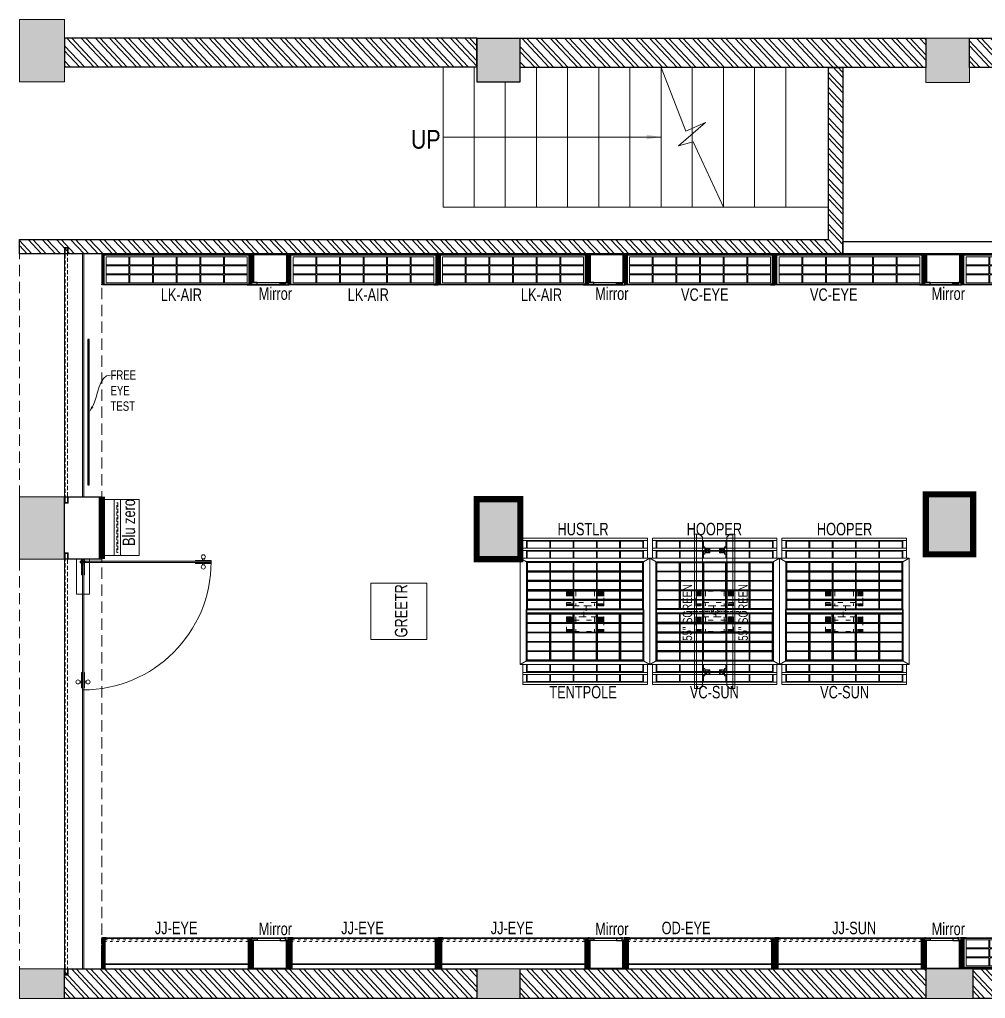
# Model space of a CAD drawing. Header units: feet. Extents: x 7177092 to 7192458, y -5285593 to -5277737.
# Drawn here: x 7177092 to 7184842, y -5285593 to -5277737 of the extents above; entities that cross this region are included whole.
import ezdxf
from ezdxf import colors
from ezdxf.entities.mleader import LeaderData, LeaderLine
from ezdxf.math import Vec2, Vec3

# ---------------------------------------------------------------- set-up
doc = ezdxf.new("R2010")
doc.units = ezdxf.units.FT
doc.header["$LTSCALE"] = 33
doc.header["$MEASUREMENT"] = 0
for name, pattern in [('a_p6_plan_L18$0$HIDDEN', [0.375, 0.25, -0.125]), ('ACAD_ISO03W100', [30, 12, -18]), ('D10_DASHED', [0.75, 0.5, -0.25]), ('DASHDOT2', [0.5, 0.25, -0.125, 0, -0.125]), ('HIDDENX2', [0.75, 0.5, -0.25])]:
    doc.linetypes.add(name, pattern=pattern)
for name, color, linetype, lineweight in [('A-Glazing', 4, 'Continuous', 20), ('A-shutter', 8, 'Continuous', 18), ('beam', 90, 'Continuous', 9), ('Column', 243, 'Continuous', 9), ('Glazing', 141, 'Continuous', 15), ('LENS-DIM', 252, 'Continuous', 5), ('LENS-FURNITURE', 13, 'Continuous', 9), ('LENS-PARTITION', 21, 'Continuous', 25), ('LENS-TEXT', 31, 'Continuous', 5), ('LENS_DIMENSION', 193, 'Continuous', 0), ('LENS_TEXT', 31, 'Continuous', 5), ('LK-EQPMT', 3, 'Continuous', 18), ('LK-FF&E FLOOR', 1, 'Continuous', 9), ('LK-FF&E WALL', 1, 'Continuous', 9), ('LK-IT', 3, 'Continuous', 18), ('LK-MIRROR', 133, 'Continuous', 13), ('LN-ELEVATION-1', 81, 'Continuous', 25), ('LN-ELEVATION-2', 103, 'Continuous', 20), ('LN-ELEVATION-3', 125, 'Continuous', 18), ('LN-ELEVATION-4', 145, 'Continuous', 13), ('LN-ELEVATION-5', 167, 'Continuous', 5), ('LN-HATCH', 251, 'Continuous', 0), ('PLANO-TXT', 252, 'Continuous', 5), ('rolling shutter', 1, 'Continuous', 5), ('Steps', 4, 'Continuous', 9)]:
    doc.layers.add(name, color=color, linetype=linetype, lineweight=lineweight)
doc.layers.add('A-WALL', color=1, linetype='Continuous')
doc.styles.add('A3 100 Narrow', font='l_10646.ttf', dxfattribs={"height": 150})
doc.styles.add('LK TXT', font='GILC____.TTF', dxfattribs={"height": 100})
doc.styles.get("Standard").update_dxf_attribs({"font": 'GILC____.TTF'})
doc.dimstyles.new('01', dxfattribs={"dimtxt": 150, "dimasz": 115, "dimexe": 115, "dimexo": 115, "dimgap": 115, "dimtad": 0, "dimdec": 0, "dimzin": 0, "dimdsep": 46, "dimtxsty": 'Standard', "dimblk": 'ARCHTICK', "dimcen": 115, "dimdle": 115, "dimclrd": 256, "dimclre": 256, "dimclrt": 256, "dimadec": 0, "dimazin": 0, "dimtfac": 1, "dimtdec": 0, "dimtofl": 0, "dimtmove": 1, "dimatfit": 3, "dimfxl": 1, "dimtolj": 1, "dimtzin": 0, "dimlwd": -1, "dimlwe": -1, "dimarcsym": 0})
pattern_1 = [(45, (7858054.0837, 3504049.203), (-4.4901280605, 4.4901280605), [])]

# ---------------------------------------------------------------- blocks, each defined once
blk = doc.blocks.new('_ArchTick')
at = {"const_width": 0.15}
blk.add_lwpolyline([(-0.5, -0.5), (0.5, 0.5)], dxfattribs=at)
blk = doc.blocks.new('*U49')
at = {"layer": 'A-shutter', "color": 5, "ltscale": 10}
for points in [[(41039715, -1561539.2), (41039715, -1561544.2), (41039670, -1561544.2), (41039670, -1561564.2), (41039715, -1561564.2), (41039715, -1561569.2), (41039665, -1561569.2), (41039665, -1561539.2)], [(41043004, -1561539.2), (41043004, -1561544.2), (41043049, -1561544.2), (41043049, -1561564.2), (41043004, -1561564.2), (41043004, -1561569.2), (41043054, -1561569.2), (41043054, -1561539.2)]]:
    blk.add_lwpolyline(points, close=True, dxfattribs=at)
at = {"layer": 'A-shutter', "color": 5, "linetype": 'HIDDENX2', "ltscale": 2}
blk.add_lwpolyline([(41039670, -1561544.2), (41039670, -1561564.2), (41043049, -1561564.2), (41043049, -1561544.2)], close=True, dxfattribs=at)
blk = doc.blocks.new('*U50')
at = {"layer": 'A-shutter', "color": 5, "ltscale": 10}
for points in [[(41041054, -1561539.2), (41041054, -1561544.2), (41041009, -1561544.2), (41041009, -1561564.2), (41041054, -1561564.2), (41041054, -1561569.2), (41041004, -1561569.2), (41041004, -1561539.2)], [(41043004, -1561539.2), (41043004, -1561544.2), (41043049, -1561544.2), (41043049, -1561564.2), (41043004, -1561564.2), (41043004, -1561569.2), (41043054, -1561569.2), (41043054, -1561539.2)]]:
    blk.add_lwpolyline(points, close=True, dxfattribs=at)
at = {"layer": 'A-shutter', "color": 5, "linetype": 'HIDDENX2', "ltscale": 2}
blk.add_lwpolyline([(41041009, -1561544.2), (41041009, -1561564.2), (41043049, -1561564.2), (41043049, -1561544.2)], close=True, dxfattribs=at)
blk = doc.blocks.new('MIRROR')
at = {"layer": 'LN-HATCH', "ltscale": 0.5}
h = blk.add_hatch(dxfattribs=at)
h.set_pattern_fill('ANSI31', color=256, scale=2)
h.set_pattern_definition([(45, (4060433.7416, 1708720.787), (-4.4901280605, 4.4901280605), [])])
h.paths.add_polyline_path([(212.9, 101.3), (230.9, 101.3), (230.9, -127.7), (212.9, -127.7)])
h.paths.add_polyline_path([(230.9, 95.3), (494.9, 95.3), (494.9, 101.3), (230.9, 101.3)])
h.paths.add_polyline_path([(512.9, 101.3), (494.9, 101.3), (494.9, -127.7), (512.9, -127.7)])
at = {"layer": 'Defpoints'}
blk.add_lwpolyline([(512.9, 101.3), (212.9, 101.3), (212.9, -148.7), (512.9, -148.7)], close=True, dxfattribs=at)
at = {"layer": 'LN-ELEVATION-1'}
for points in [[(212.9, 101.3), (230.9, 101.3), (230.9, -127.7), (212.9, -127.7)], [(230.9, 95.3), (494.9, 95.3), (494.9, 101.3), (230.9, 101.3)], [(512.9, 101.3), (494.9, 101.3), (494.9, -127.7), (512.9, -127.7)], [(259.9, -141.7), (259.9, -127.7), (214.9, -127.7), (214.9, -148.7), (223.9, -148.7), (223.9, -147.2), (216.4, -147.2), (216.4, -141.7)], [(442.9, -141.7), (442.9, -127.7), (487.9, -127.7), (487.9, -148.7), (478.9, -148.7), (478.9, -147.2), (486.4, -147.2), (486.4, -141.7)], [(504.9, -148.7), (504.9, -147.2), (509.4, -147.2), (509.4, -129.2), (487.9, -129.2), (487.9, -127.7), (510.9, -127.7), (510.9, -148.7)]]:
    blk.add_lwpolyline(points, close=True, dxfattribs=at)
at = {"layer": 'LN-ELEVATION-2', "color": 4, "lineweight": 0}
blk.add_lwpolyline([(216.4, -141.7), (486.4, -141.7), (486.4, -147.2), (216.4, -147.2)], close=True, dxfattribs=at)
at = {"layer": 'LN-ELEVATION-2'}
blk.add_lwpolyline([(259.9, -141.7), (442.9, -141.7), (442.9, -127.7), (259.9, -127.7)], close=True, dxfattribs=at)
at = {"layer": 'LN-ELEVATION-4', "ltscale": 0.5}
blk.add_line((478.9, -148.7), (223.9, -148.7), dxfattribs=at)
blk = doc.blocks.new('Entrance Door')
at = {"layer": 'Glazing', "ltscale": 111}
blk.add_hatch(color=256, dxfattribs=at).paths.add_polyline_path([(18, -34.8), (18, -1235), (30, -1235), (30, -34.8)])
at = {"layer": 'Glazing'}
for p, q in [((30, -54.2), (18, -66.2)), ((1117.8, -31.3), (1117.8, -54.3)), ((1117.8, -89.2), (1117.8, -66.3)), ((1132.8, -31.3), (1132.8, -54.3)), ((1132.8, -89.2), (1132.8, -66.3))]:
    blk.add_line(p, q, dxfattribs=at)
at = {"layer": 'Glazing', "ltscale": 44}
for p, q in [((-4.9, -1156.3), (18, -1156.3)), ((52.9, -1156.3), (30, -1156.3)), ((-4.9, -1171.3), (18, -1171.3)), ((52.9, -1171.3), (30, -1171.3))]:
    blk.add_line(p, q, dxfattribs=at)
at = {"layer": 'Glazing'}
for points in [[(320, -120.5), (0, -120.5), (0, 0), (320, 0)], [(0, -54.2), (142.5, -54.2), (142.5, -46.8), (0, -46.8)], [(0, -66.2), (142.5, -66.2), (142.5, -73.7), (0, -73.7)], [(1180.8, -54.3), (1038.3, -54.3), (1038.3, -46.8), (1180.8, -46.8)], [(1180.8, -66.3), (1038.3, -66.3), (1038.3, -73.8), (1180.8, -73.8)]]:
    blk.add_lwpolyline(points, close=True, dxfattribs=at)
at = {"layer": 'Glazing', "ltscale": 222}
blk.add_lwpolyline([(-1.5, -66.2), (1198.8, -66.2), (1198.8, -54.2), (-1.5, -54.2)], close=True, dxfattribs=at)
at = {"layer": 'Glazing', "ltscale": 111}
blk.add_lwpolyline([(18, -34.8), (18, -1235), (30, -1235), (30, -34.8)], close=True, dxfattribs=at)
at = {"layer": 'Glazing', "ltscale": 44}
for points in [[(18, -1092.5), (18, -1235), (10.5, -1235), (10.5, -1092.5)], [(30, -1092.5), (30, -1235), (37.5, -1235), (37.5, -1092.5)]]:
    blk.add_lwpolyline(points, close=True, dxfattribs=at)
at = {"layer": 'Glazing'}
for centre, radius in [((1125.3, -13.9), 19), ((24, -58.7), 19.8), ((1125.3, -106.6), 19)]:
    blk.add_circle(centre, radius, dxfattribs=at)
at = {"layer": 'Glazing', "ltscale": 44}
for centre in [(-22.4, -1163.8), (70.4, -1163.8)]:
    blk.add_circle(centre, 19, dxfattribs=at)
at = {"layer": 'Glazing', "ltscale": 222}
blk.add_arc((24, -60.2), 1174.8, 270, 359.99955, dxfattribs=at)
blk = doc.blocks.new('VC HD 1200')
at = {"layer": 'LN-HATCH', "ltscale": 0.5}
h = blk.add_hatch(dxfattribs=at)
h.set_pattern_fill('ANSI31', color=256, scale=2)
h.set_pattern_definition([(45, (3760859.753, 1795248.936), (-4.490128061, 4.490128061), [])])
h.paths.add_polyline_path([(-1200, 250), (-1200, 60), (-1194, 60), (-1194, 50), (-1200, 50), (-1200, 6), (-1182, 6), (-1182, 250)])
h = blk.add_hatch(dxfattribs=at)
h.set_pattern_fill('ANSI31', color=256, scale=2)
h.set_pattern_definition(pattern_1)
h.paths.add_polyline_path([(0, 250), (0, 60), (-6, 60), (-6, 50), (0, 50), (0, 6), (-18, 6), (-18, 250)])
h = blk.add_hatch(dxfattribs=at)
h.set_pattern_fill('ANSI31', color=256, scale=2)
h.set_pattern_definition([(45, (7858047.0837, 3504049.203), (-4.4901280605, 4.4901280605), [])])
h.paths.add_polyline_path([(-1165, 6), (-1165, 0), (-1200, 0), (-1200, 6)])
h = blk.add_hatch(dxfattribs=at)
h.set_pattern_fill('ANSI31', color=256, scale=2)
h.set_pattern_definition(pattern_1)
h.paths.add_polyline_path([(-28, 6), (-28, 0), (0, 0), (0, 6)])
at = {"layer": 'LN-ELEVATION-1', "ltscale": 0.5}
for points in [[(-1200, 250), (-1200, 60), (-1194, 60), (-1194, 50), (-1200, 50), (-1200, 6), (-1182, 6), (-1182, 250)], [(-18, 238), (-1182, 238), (-1182, 244), (-18, 244)], [(0, 250), (0, 60), (-6, 60), (-6, 50), (0, 50), (0, 6), (-18, 6), (-18, 250)], [(-1165, 6), (-1165, 0), (-1200, 0), (-1200, 6)], [(-35, 6), (-35, 0), (0, 0), (0, 6)]]:
    blk.add_lwpolyline(points, close=True, dxfattribs=at)
at = {"layer": 'LN-ELEVATION-3', "ltscale": 0.5}
for p, q in [((-1182, 250), (-18, 250)), ((-1165, 6), (-35, 6)), ((-35, 0), (-1165, 0))]:
    blk.add_line(p, q, dxfattribs=at)
for points in [[(-1165, 226), (-35, 226), (-35, 18), (-1165, 18)], [(-1165, 226), (-983.3, 226), (-983.3, 162), (-1165, 162)], [(-975.3, 226), (-793.7, 226), (-793.7, 162), (-975.3, 162)], [(-785.7, 226), (-604, 226), (-604, 162), (-785.7, 162)], [(-596, 226), (-414.3, 226), (-414.3, 162), (-596, 162)], [(-406.3, 226), (-224.7, 226), (-224.7, 162), (-406.3, 162)], [(-216.7, 226), (-35, 226), (-35, 162), (-216.7, 162)], [(-1165, 90), (-983.3, 90), (-983.3, 154), (-1165, 154)], [(-1165, 82), (-983.3, 82), (-983.3, 18), (-1165, 18)], [(-975.3, 154), (-793.7, 154), (-793.7, 90), (-975.3, 90)], [(-975.3, 82), (-793.7, 82), (-793.7, 18), (-975.3, 18)], [(-785.7, 154), (-604, 154), (-604, 90), (-785.7, 90)], [(-785.7, 82), (-604, 82), (-604, 18), (-785.7, 18)], [(-596, 154), (-414.3, 154), (-414.3, 90), (-596, 90)], [(-596, 82), (-414.3, 82), (-414.3, 18), (-596, 18)], [(-406.3, 154), (-224.7, 154), (-224.7, 90), (-406.3, 90)], [(-406.3, 82), (-224.7, 82), (-224.7, 18), (-406.3, 18)], [(-216.7, 154), (-35, 154), (-35, 90), (-216.7, 90)], [(-216.7, 82), (-35, 82), (-35, 18), (-216.7, 18)]]:
    blk.add_lwpolyline(points, close=True, dxfattribs=at)
blk = doc.blocks.new('ffgd')
at = {"layer": 'LN-ELEVATION-4', "linetype": 'ACAD_ISO03W100', "ltscale": 0.1}
blk.add_lwpolyline([(0, 47.3), (0, -41.5), (-20, -41.5), (-20, 47.3)], close=True, dxfattribs=at)
at = {"layer": 'LN-ELEVATION-5', "linetype": 'ACAD_ISO03W100', "ltscale": 0.1}
for p, q in [((-159.9, 165.7), (-159.9, 47.3)), ((-159.7, 165.7), (-159.7, 47.3)), ((-159.4, 165.7), (-159.4, 47.3)), ((-159, 165.7), (-159, 47.3)), ((-158.5, 165.7), (-158.5, 47.3)), ((-157.9, 165.7), (-157.9, 47.3)), ((-157.1, 165.7), (-157.1, 47.3)), ((-156.1, 165.7), (-156.1, 47.3)), ((-154.1, 165.7), (-154.1, 47.3)), ((-151.1, 165.7), (-151.1, 47.3)), ((-146.1, 165.7), (-146.1, 47.3)), ((-141.1, 165.7), (-141.1, 47.3)), ((-135.1, 165.7), (-135.1, 47.3)), ((-128.1, 165.7), (-128.1, 47.3)), ((-120.1, 165.7), (-120.1, 47.3)), ((-111.1, 165.7), (-111.1, 47.3)), ((-102.1, 165.7), (-102.1, 47.3)), ((-85, 165.7), (-85, 47.3)), ((65, 165.7), (65, 47.3)), ((82.1, 165.7), (82.1, 47.3)), ((91.1, 165.7), (91.1, 47.3)), ((100.1, 165.7), (100.1, 47.3)), ((108.1, 165.7), (108.1, 47.3)), ((115.1, 165.7), (115.1, 47.3)), ((121.1, 165.7), (121.1, 47.3)), ((126.1, 165.7), (126.1, 47.3)), ((131.1, 165.7), (131.1, 47.3)), ((134.1, 165.7), (134.1, 47.3)), ((136.1, 165.7), (136.1, 47.3)), ((137.1, 165.7), (137.1, 47.3)), ((137.9, 165.7), (137.9, 47.3)), ((138.5, 165.7), (138.5, 47.3)), ((139, 165.7), (139, 47.3)), ((139.4, 165.7), (139.4, 47.3)), ((139.7, 165.7), (139.7, 47.3)), ((139.9, 165.7), (139.9, 47.3)), ((-159.9, -41.5), (-159.9, -159.9)), ((-159.7, -41.5), (-159.7, -159.9)), ((-159.4, -41.5), (-159.4, -159.9)), ((-159, -41.5), (-159, -159.9)), ((-158.5, -41.5), (-158.5, -159.9)), ((-157.9, -41.5), (-157.9, -159.9)), ((-157.1, -41.5), (-157.1, -159.9)), ((-156.1, -41.5), (-156.1, -159.9)), ((-154.1, -41.5), (-154.1, -159.9)), ((-151.1, -41.5), (-151.1, -159.9)), ((-146.1, -41.5), (-146.1, -159.9)), ((-141.1, -41.5), (-141.1, -159.9)), ((-135.1, -41.5), (-135.1, -159.9)), ((-128.1, -41.5), (-128.1, -159.9)), ((-120.1, -41.5), (-120.1, -159.9)), ((-111.1, -41.5), (-111.1, -159.9)), ((-102.1, -41.5), (-102.1, -159.9)), ((-85, -41.5), (-85, -159.9)), ((65, -41.5), (65, -159.9)), ((82.1, -41.5), (82.1, -159.9)), ((91.1, -41.5), (91.1, -159.9)), ((100.1, -41.5), (100.1, -159.9)), ((108.1, -41.5), (108.1, -159.9)), ((115.1, -41.5), (115.1, -159.9)), ((121.1, -41.5), (121.1, -159.9)), ((126.1, -41.5), (126.1, -159.9)), ((131.1, -41.5), (131.1, -159.9)), ((134.1, -41.5), (134.1, -159.9)), ((136.1, -41.5), (136.1, -159.9)), ((137.1, -41.5), (137.1, -159.9)), ((137.9, -41.5), (137.9, -159.9)), ((138.5, -41.5), (138.5, -159.9)), ((139, -41.5), (139, -159.9)), ((139.4, -41.5), (139.4, -159.9)), ((139.7, -41.5), (139.7, -159.9)), ((139.9, -41.5), (139.9, -159.9))]:
    blk.add_line(p, q, dxfattribs=at)
for points in [[(140, 73), (140, 165.7), (-160, 165.7), (-160, 73)], [(140, -67.1), (140, -159.9), (-160, -159.9), (-160, -67.1)]]:
    blk.add_lwpolyline(points, dxfattribs=at)
for points in [[(140, 73), (140, 47.3), (-160, 47.3), (-160, 73)], [(140, -41.5), (140, -67.1), (-160, -67.1), (-160, -41.5)]]:
    blk.add_lwpolyline(points, close=True, dxfattribs=at)
blk = doc.blocks.new('EURO 1040 x 1175')
at = {"layer": 'LN-ELEVATION-1'}
for points in [[(-470, -327.4), (470, -327.4), (470, 467.6), (-470, 467.6)], [(-470, 85.1), (470, 85.1), (470, 467.6), (-470, 467.6)], [(-283.2, 85.1), (-277.2, 85.1), (-277.2, 467.6), (-283.2, 467.6)], [(-96.4, 85.1), (-90.4, 85.1), (-90.4, 467.6), (-96.4, 467.6)], [(90.4, 85.1), (96.4, 85.1), (96.4, 467.6), (90.4, 467.6)], [(277.2, 85.1), (283.2, 85.1), (283.2, 467.6), (277.2, 467.6)], [(-470, 386.6), (-283.2, 386.6), (-283.2, 392.6), (-470, 392.6)], [(-470, 311.2), (-283.2, 311.2), (-283.2, 317.2), (-470, 317.2)], [(-277.2, 386.6), (-96.4, 386.6), (-96.4, 392.6), (-277.2, 392.6)], [(-277.2, 311.2), (-96.4, 311.2), (-96.4, 317.2), (-277.2, 317.2)], [(-90.4, 386.6), (90.4, 386.6), (90.4, 392.6), (-90.4, 392.6)], [(-90.4, 311.2), (90.4, 311.2), (90.4, 317.2), (-90.4, 317.2)], [(96.4, 386.6), (277.2, 386.6), (277.2, 392.6), (96.4, 392.6)], [(96.4, 311.2), (277.2, 311.2), (277.2, 317.2), (96.4, 317.2)], [(283.2, 386.6), (470, 386.6), (470, 392.6), (283.2, 392.6)], [(283.2, 311.2), (470, 311.2), (470, 317.2), (283.2, 317.2)], [(-470, 235.8), (-283.2, 235.8), (-283.2, 241.8), (-470, 241.8)], [(-277.2, 235.8), (-96.4, 235.8), (-96.4, 241.8), (-277.2, 241.8)], [(-90.4, 235.8), (90.4, 235.8), (90.4, 241.8), (-90.4, 241.8)], [(96.4, 235.8), (277.2, 235.8), (277.2, 241.8), (96.4, 241.8)], [(283.2, 235.8), (470, 235.8), (470, 241.8), (283.2, 241.8)], [(-470, 160.4), (-283.2, 160.4), (-283.2, 166.4), (-470, 166.4)], [(-277.2, 160.4), (-96.4, 160.4), (-96.4, 166.4), (-277.2, 166.4)], [(-90.4, 160.4), (90.4, 160.4), (90.4, 166.4), (-90.4, 166.4)], [(96.4, 160.4), (277.2, 160.4), (277.2, 166.4), (96.4, 166.4)], [(283.2, 160.4), (470, 160.4), (470, 166.4), (283.2, 166.4)], [(-470, 85.1), (470, 85.1), (470, 55.1), (-470, 55.1)], [(-470, 55.1), (470, 55.1), (470, -327.4), (-470, -327.4)], [(-283.2, 55.1), (-277.2, 55.1), (-277.2, -327.4), (-283.2, -327.4)], [(-96.4, 55.1), (-90.4, 55.1), (-90.4, -327.4), (-96.4, -327.4)], [(90.4, 55.1), (96.4, 55.1), (96.4, -327.4), (90.4, -327.4)], [(277.2, 55.1), (283.2, 55.1), (283.2, -327.4), (277.2, -327.4)], [(-470, -20.3), (-283.2, -20.3), (-283.2, -26.3), (-470, -26.3)], [(-277.2, -20.3), (-96.4, -20.3), (-96.4, -26.3), (-277.2, -26.3)], [(-90.4, -20.3), (90.4, -20.3), (90.4, -26.3), (-90.4, -26.3)], [(96.4, -20.3), (277.2, -20.3), (277.2, -26.3), (96.4, -26.3)], [(283.2, -20.3), (470, -20.3), (470, -26.3), (283.2, -26.3)], [(-470, -95.7), (-283.2, -95.7), (-283.2, -101.7), (-470, -101.7)], [(-277.2, -95.7), (-96.4, -95.7), (-96.4, -101.7), (-277.2, -101.7)], [(-90.4, -95.7), (90.4, -95.7), (90.4, -101.7), (-90.4, -101.7)], [(96.4, -95.7), (277.2, -95.7), (277.2, -101.7), (96.4, -101.7)], [(283.2, -95.7), (470, -95.7), (470, -101.7), (283.2, -101.7)], [(-470, -171.1), (-283.2, -171.1), (-283.2, -177.1), (-470, -177.1)], [(-277.2, -171.1), (-96.4, -171.1), (-96.4, -177.1), (-277.2, -177.1)], [(-90.4, -171.1), (90.4, -171.1), (90.4, -177.1), (-90.4, -177.1)], [(96.4, -171.1), (277.2, -171.1), (277.2, -177.1), (96.4, -177.1)], [(283.2, -171.1), (470, -171.1), (470, -177.1), (283.2, -177.1)], [(-470, -246.4), (-283.2, -246.4), (-283.2, -252.4), (-470, -252.4)], [(-277.2, -246.4), (-96.4, -246.4), (-96.4, -252.4), (-277.2, -252.4)], [(-90.4, -246.4), (90.4, -246.4), (90.4, -252.4), (-90.4, -252.4)], [(96.4, -246.4), (277.2, -246.4), (277.2, -252.4), (96.4, -252.4)], [(283.2, -246.4), (470, -246.4), (470, -252.4), (283.2, -252.4)]]:
    blk.add_lwpolyline(points, close=True, dxfattribs=at)
for points in [[(-283.2, 461.6), (-464, 461.6), (-464, 317.2)], [(-96.4, 461.6), (-277.2, 461.6)], [(90.4, 461.6), (-90.4, 461.6)], [(277.2, 461.6), (96.4, 461.6)], [(464, 317.2), (464, 461.6), (283.2, 461.6)], [(-464, 311.2), (-464, 241.8)], [(-464, 235.8), (-464, 166.4)], [(464, 241.8), (464, 311.2)], [(464, 166.4), (464, 235.8)], [(-464, 160.4), (-464, 91.1), (-283.2, 91.1)], [(283.2, 91.1), (464, 91.1), (464, 160.4)], [(-277.2, 91.1), (-96.4, 91.1)], [(-90.4, 91.1), (90.4, 91.1)], [(96.4, 91.1), (277.2, 91.1)], [(-464, -20.3), (-464, 49.1), (-283.2, 49.1)], [(-277.2, 49.1), (-96.4, 49.1)], [(-90.4, 49.1), (90.4, 49.1)], [(96.4, 49.1), (277.2, 49.1)], [(283.2, 49.1), (464, 49.1), (464, -20.3)], [(-464, -95.7), (-464, -26.3)], [(464, -26.3), (464, -95.7)], [(-464, -171.1), (-464, -101.7)], [(464, -101.7), (464, -171.1)], [(-283.2, -321.4), (-464, -321.4), (-464, -177.1)], [(464, -177.1), (464, -321.4), (283.2, -321.4)], [(-96.4, -321.4), (-277.2, -321.4)], [(90.4, -321.4), (-90.4, -321.4)], [(277.2, -321.4), (96.4, -321.4)]]:
    blk.add_lwpolyline(points, dxfattribs=at)
at = {"layer": 'LN-ELEVATION-2'}
blk.add_lwpolyline([(-520, -357.4), (520, -357.4), (520, 497.6), (-520, 497.6)], close=True, dxfattribs=at)
for points in [[(-470, 467.6), (-520, 497.6)], [(470, 467.6), (520, 497.6)], [(-470, -327.4), (-520, -357.4)], [(470, -327.4), (520, -357.4)]]:
    blk.add_lwpolyline(points, dxfattribs=at)
at = {"layer": 'LN-ELEVATION-3'}
for points in [[(-500, 559.6), (500, 559.6), (500, 577.6), (-500, 577.6)], [(-500, 497.6), (-470, 497.6), (-470, 559.6), (-500, 559.6)], [(470, 497.6), (500, 497.6), (500, 559.6), (470, 559.6)], [(-500, -357.4), (-470, -357.4), (-470, -419.4), (-500, -419.4)], [(470, -357.4), (500, -357.4), (500, -419.4), (470, -419.4)], [(-500, -419.4), (500, -419.4), (500, -437.4), (-500, -437.4)]]:
    blk.add_lwpolyline(points, close=True, dxfattribs=at)
at = {"layer": 'LN-ELEVATION-4'}
for points in [[(-500, 639.6), (500, 639.6), (500, 657.6), (-500, 657.6)], [(-500, 577.6), (-470, 577.6), (-470, 639.6), (-500, 639.6)], [(470, 577.6), (500, 577.6), (500, 639.6), (470, 639.6)], [(-470, 497.6), (-464, 497.6), (-464, 559.6), (-470, 559.6)], [(-464, 553.6), (-283.2, 553.6), (-283.2, 559.6), (-464, 559.6)], [(-283.2, 497.6), (-277.2, 497.6), (-277.2, 559.6), (-283.2, 559.6)], [(-277.2, 553.6), (-96.4, 553.6), (-96.4, 559.6), (-277.2, 559.6)], [(-96.4, 497.6), (-90.4, 497.6), (-90.4, 559.6), (-96.4, 559.6)], [(-90.4, 553.6), (90.4, 553.6), (90.4, 559.6), (-90.4, 559.6)], [(90.4, 497.6), (96.4, 497.6), (96.4, 559.6), (90.4, 559.6)], [(96.4, 553.6), (277.2, 553.6), (277.2, 559.6), (96.4, 559.6)], [(277.2, 497.6), (283.2, 497.6), (283.2, 559.6), (277.2, 559.6)], [(283.2, 553.6), (464, 553.6), (464, 559.6), (283.2, 559.6)], [(464, 497.6), (470, 497.6), (470, 559.6), (464, 559.6)], [(-470, -357.4), (-464, -357.4), (-464, -419.4), (-470, -419.4)], [(-283.2, -357.4), (-277.2, -357.4), (-277.2, -419.4), (-283.2, -419.4)], [(-96.4, -357.4), (-90.4, -357.4), (-90.4, -419.4), (-96.4, -419.4)], [(90.4, -357.4), (96.4, -357.4), (96.4, -419.4), (90.4, -419.4)], [(277.2, -357.4), (283.2, -357.4), (283.2, -419.4), (277.2, -419.4)], [(464, -357.4), (470, -357.4), (470, -419.4), (464, -419.4)], [(-500, -437.4), (-470, -437.4), (-470, -499.4), (-500, -499.4)], [(-464, -413.4), (-283.2, -413.4), (-283.2, -419.4), (-464, -419.4)], [(-277.2, -413.4), (-96.4, -413.4), (-96.4, -419.4), (-277.2, -419.4)], [(-90.4, -413.4), (90.4, -413.4), (90.4, -419.4), (-90.4, -419.4)], [(96.4, -413.4), (277.2, -413.4), (277.2, -419.4), (96.4, -419.4)], [(283.2, -413.4), (464, -413.4), (464, -419.4), (283.2, -419.4)], [(470, -437.4), (500, -437.4), (500, -499.4), (470, -499.4)], [(-500, -499.4), (500, -499.4), (500, -517.4), (-500, -517.4)]]:
    blk.add_lwpolyline(points, close=True, dxfattribs=at)
at = {"layer": 'LN-ELEVATION-5'}
for points in [[(-470, 577.6), (-464, 577.6), (-464, 639.6), (-470, 639.6)], [(-464, 633.6), (-283.2, 633.6), (-283.2, 639.6), (-464, 639.6)], [(-283.2, 577.6), (-277.2, 577.6), (-277.2, 639.6), (-283.2, 639.6)], [(-277.2, 633.6), (-96.4, 633.6), (-96.4, 639.6), (-277.2, 639.6)], [(-96.4, 577.6), (-90.4, 577.6), (-90.4, 639.6), (-96.4, 639.6)], [(-90.4, 633.6), (90.4, 633.6), (90.4, 639.6), (-90.4, 639.6)], [(90.4, 577.6), (96.4, 577.6), (96.4, 639.6), (90.4, 639.6)], [(96.4, 633.6), (277.2, 633.6), (277.2, 639.6), (96.4, 639.6)], [(277.2, 577.6), (283.2, 577.6), (283.2, 639.6), (277.2, 639.6)], [(283.2, 633.6), (464, 633.6), (464, 639.6), (283.2, 639.6)], [(464, 577.6), (470, 577.6), (470, 639.6), (464, 639.6)], [(-470, -437.4), (-464, -437.4), (-464, -499.4), (-470, -499.4)], [(-283.2, -437.4), (-277.2, -437.4), (-277.2, -499.4), (-283.2, -499.4)], [(-96.4, -437.4), (-90.4, -437.4), (-90.4, -499.4), (-96.4, -499.4)], [(90.4, -437.4), (96.4, -437.4), (96.4, -499.4), (90.4, -499.4)], [(277.2, -437.4), (283.2, -437.4), (283.2, -499.4), (277.2, -499.4)], [(464, -437.4), (470, -437.4), (470, -499.4), (464, -499.4)], [(-464, -493.4), (-283.2, -493.4), (-283.2, -499.4), (-464, -499.4)], [(-277.2, -493.4), (-96.4, -493.4), (-96.4, -499.4), (-277.2, -499.4)], [(-90.4, -493.4), (90.4, -493.4), (90.4, -499.4), (-90.4, -499.4)], [(96.4, -493.4), (277.2, -493.4), (277.2, -499.4), (96.4, -499.4)], [(283.2, -493.4), (464, -493.4), (464, -499.4), (283.2, -499.4)]]:
    blk.add_lwpolyline(points, close=True, dxfattribs=at)
at = {"layer": 'LENS-DIM'}
blk.add_blockref('ffgd', (10, 67.1), dxfattribs=at)
blk = doc.blocks.new('BLUE ZERO')
at = {"layer": 'LENS-FURNITURE', "ltscale": 0.5}
for points in [[(86206.7, 120883.4), (86206.7, 120433.4), (85906.7, 120433.4), (85906.7, 120883.4)], [(86106.7, 120883.4), (86106.7, 120433.4), (86056.7, 120433.4), (86056.7, 120883.4)]]:
    blk.add_lwpolyline(points, close=True, dxfattribs=at)
at = {"layer": 'LENS-FURNITURE', "linetype": 'D10_DASHED', "ltscale": 2}
blk.add_lwpolyline([(86085.7, 120858.4), (86085.7, 120458.4), (86077.7, 120458.4), (86077.7, 120858.4)], close=True, dxfattribs=at)
blk = doc.blocks.new('55INCH')
at = {"layer": 'LK-EQPMT', "ltscale": 12}
for p, q in [((2111558.8, 1135690.5), (2111583.2, 1135690.5)), ((2111583.2, 1135690.5), (2111607.7, 1135666)), ((2111607.7, 1134473.9), (2111607.7, 1135666)), ((2111607.7, 1135587.9), (2111627.2, 1135587.9)), ((2111627.2, 1135587.9), (2111627.2, 1135529.3)), ((2111627.2, 1135529.3), (2111607.7, 1135529.3)), ((2111627.2, 1134610.6), (2111607.7, 1134610.6)), ((2111627.2, 1134610.6), (2111627.2, 1134552)), ((2111607.7, 1134552), (2111627.2, 1134552)), ((2111558.8, 1134449.5), (2111583.2, 1134449.5)), ((2111583.2, 1134449.5), (2111607.7, 1134473.9))]:
    blk.add_line(p, q, dxfattribs=at)
at = {"layer": 'LK-EQPMT'}
for p, q in [((2111661.6, 1135543.3), (2111631, 1135573.9)), ((2111661.6, 1135573.9), (2111631, 1135543.3)), ((2111661.6, 1134597.1), (2111631, 1134566.5))]:
    blk.add_line(p, q, dxfattribs=at)
at = {"layer": 'LK-EQPMT', "ltscale": 12}
blk.add_lwpolyline([(2111542.6, 1135690.5), (2111558.8, 1135690.5), (2111558.8, 1134449.5), (2111542.6, 1134449.5)], close=True, dxfattribs=at)
at = {"layer": 'LK-EQPMT'}
for points in [[(2111627.2, 1135577.7), (2111627.2, 1135539.5), (2111665.4, 1135539.5), (2111665.4, 1135577.7)], [(2111631, 1135573.9), (2111631, 1135543.3), (2111661.6, 1135543.3), (2111661.6, 1135573.9)], [(2111627.2, 1134562.7), (2111627.2, 1134600.9), (2111665.4, 1134600.9), (2111665.4, 1134562.7)], [(2111631, 1134566.5), (2111631, 1134597.1), (2111661.6, 1134597.1), (2111661.6, 1134566.5)]]:
    blk.add_lwpolyline(points, close=True, dxfattribs=at)
blk = doc.blocks.new('JJ SH 1200')
at = {"layer": 'LN-HATCH', "ltscale": 0.5}
h = blk.add_hatch(dxfattribs=at)
h.set_pattern_fill('ANSI31', color=256, scale=2)
h.set_pattern_definition([(45, (4097187.331, 1708800.267), (-4.4901280605, 4.4901280605), [])])
h.paths.add_polyline_path([(792.1, 220), (792.1, 30), (786.1, 30), (786.1, 20), (792.1, 20), (792.1, -24), (767.1, -24), (767.1, 220)])
h.paths.add_polyline_path([(-382.9, 180), (767.1, 180), (767.1, 186), (-382.9, 186)])
h.paths.add_polyline_path([(757.1, -24), (757.1, -30), (792.1, -30), (792.1, -24)])
h.paths.add_polyline_path([(-407.9, 220), (-407.9, 30), (-401.9, 30), (-401.9, 20), (-407.9, 20), (-407.9, -24), (-382.9, -24), (-382.9, 220)])
h.paths.add_polyline_path([(-372.9, -24), (-372.9, -30), (-407.9, -30), (-407.9, -24)])
at = {"layer": 'LN-ELEVATION-1', "ltscale": 0.5}
for points in [[(-407.9, 220), (-407.9, 30), (-401.9, 30), (-401.9, 20), (-407.9, 20), (-407.9, -24), (-382.9, -24), (-382.9, 220)], [(-382.9, 180), (767.1, 180), (767.1, 186), (-382.9, 186)], [(792.1, 220), (792.1, 30), (786.1, 30), (786.1, 20), (792.1, 20), (792.1, -24), (767.1, -24), (767.1, 220)], [(-372.9, -24), (-372.9, -30), (-407.9, -30), (-407.9, -24)], [(757.1, -24), (757.1, -30), (792.1, -30), (792.1, -24)]]:
    blk.add_lwpolyline(points, close=True, dxfattribs=at)
at = {"layer": 'LN-ELEVATION-3', "ltscale": 0.5}
for p, q in [((767.1, 220), (-382.9, 220)), ((757.1, -24), (-372.9, -24)), ((-372.9, -30), (757.1, -30))]:
    blk.add_line(p, q, dxfattribs=at)
at = {"layer": 'LN-ELEVATION-4', "linetype": 'ACAD_ISO03W100', "ltscale": 0.05}
blk.add_lwpolyline([(767.1, 0), (-382.9, 0), (-382.9, -12), (767.1, -12)], close=True, dxfattribs=at)
blk = doc.blocks.new('A$C5c4ce32e')
at = {"layer": 'LN-ELEVATION-2'}
blk.add_lwpolyline([(0, 450), (450, 450), (450, 0), (0, 0)], close=True, dxfattribs=at)
at = {"layer": 'PLANO-TXT', "linetype": 'Continuous', "ltscale": 3, "insert": (244.7, 228.9, -23744), "char_height": 100, "width": 149.547, "attachment_point": 5, "rotation": 90, "style": 'LK TXT'}
blk.add_mtext('GREETR', dxfattribs=at)
blk = doc.blocks.new('A$Cd80e5814')
at = {"layer": 'Column'}
h = blk.add_hatch(color=8, dxfattribs=at)
h.dxf.hatch_style = 1
h.paths.add_polyline_path([(-220, 0), (0, 0), (0, 237), (-220, 237)])
h.paths.add_polyline_path([(-3709, 0), (-3709, 237), (-4059, 237), (-4059, 0)])
h.paths.add_polyline_path([(-8094, 237), (-8094, 0), (-7714, 0), (-7714, 237)])
h.paths.add_polyline_path([(-11347.8, 0), (-11347.8, 237), (-11697.8, 237), (-11697.8, 0)])
h.paths.add_polyline_path([(-15365.8, 237), (-15365.8, 0), (-15005.8, 0), (-15005.8, 237)])
h.paths.add_polyline_path([(-15365.8, 3526), (-15005.8, 3526), (-15005.8, 4026), (-15365.8, 4026)])
h.paths.add_polyline_path([(-15005.8, 7856), (-15365.8, 7856), (-15365.8, 7356), (-15005.8, 7356)])
h.paths.add_polyline_path([(-11347.8, 7706), (-11697.8, 7706), (-11697.8, 7356), (-11347.8, 7356)])
h.paths.add_polyline_path([(-8094, 7350), (-7744, 7350), (-7744, 7706), (-8094, 7706)])
h.paths.add_polyline_path([(-3709, 7350), (-3709, 7706), (-4059, 7706), (-4059, 7350)])
h.paths.add_polyline_path([(0, 7350), (0, 7706), (-300, 7706), (-300, 7350)])
h.paths.add_polyline_path([(-3709, 4046), (-4059, 4046), (-4059, 3564), (-3709, 3564)])
h.paths.add_polyline_path([(-8094, 3564), (-7714, 3564), (-7714, 4046), (-8094, 4046)])
h.paths.add_polyline_path([(-11697.8, 3526), (-11347.8, 3526), (-11347.8, 4006), (-11697.8, 4006)])
h.paths.add_polyline_path([(0, 4046), (-300, 4046), (-300, 3544), (0, 3544)])
at = {"layer": 'LN-HATCH'}
h = blk.add_hatch(dxfattribs=at)
h.set_pattern_fill('ANSI32', color=256, scale=222, angle=88.11)
h.paths.add_polyline_path([(-11697.8, 7706), (-15005.8, 7706), (-15005.8, 7476), (-11697.8, 7476)])
h.paths.add_polyline_path([(-8760, 7470), (-8760, 5976), (-15365.8, 5976), (-15365.8, 6091), (-8875, 6091), (-8875, 7470)])
h.paths.add_polyline_path([(-4059, 7470), (-7744, 7470), (-7744, 7706), (-4059, 7706)])
h.paths.add_polyline_path([(-8094, 7470), (-11347.8, 7470), (-11347.8, 7706), (-8094, 7706)])
h.paths.add_polyline_path([(-300, 7470), (-3709, 7470), (-3709, 7706), (-300, 7706)])
h.paths.add_polyline_path([(-230, 4046), (0, 4046), (0, 7350), (-230, 7350)])
h.paths.add_polyline_path([(0, 237), (-220, 237), (-220, 3544), (0, 3544)])
h.paths.add_polyline_path([(-3709, 237), (-220, 237), (-220, 0), (-3709, 0)])
h.paths.add_polyline_path([(-7714, 237), (-4059, 237), (-4059, 0), (-7714, 0)])
h.paths.add_polyline_path([(-11347.8, 237), (-8094, 237), (-8094, 0), (-11347.8, 0)])
h.paths.add_polyline_path([(-15005.8, 237), (-11697.8, 237), (-11697.8, 0), (-15005.8, 0)])
h.paths.add_polyline_path([(-980, 5970), (-230, 5970), (-230, 5820), (-980, 5820)])
h.paths.add_polyline_path([(-1730, 7470), (-1880, 7470), (-1880, 5820), (-1730, 5820)])
at = {"layer": 'A-WALL'}
blk.add_line((-11697.8, 7706), (-11347.8, 7706), dxfattribs=at)
for points in [[(-11697.8, 7706), (-15005.8, 7706), (-15005.8, 7476), (-11697.8, 7476)], [(-8094, 7470), (-11347.8, 7470), (-11347.8, 7706), (-8094, 7706)], [(-4059, 7470), (-7744, 7470), (-7744, 7706), (-4059, 7706)], [(-8760, 7470), (-8760, 5976), (-15365.8, 5976), (-15365.8, 6091), (-8875, 6091), (-8875, 7470)], [(-15005.8, 237), (-11697.8, 237), (-11697.8, 0), (-15005.8, 0)], [(-11347.8, 237), (-8094, 237), (-8094, 0), (-11347.8, 0)], [(-7714, 237), (-4059, 237), (-4059, 0), (-7714, 0)]]:
    blk.add_lwpolyline(points, close=True, dxfattribs=at)
blk.add_lwpolyline([(-11697.8, 7706), (-11697.8, 7356), (-11347.8, 7356), (-11347.8, 7706)], dxfattribs=at)
at = {"layer": 'beam', "linetype": 'a_p6_plan_L18$0$HIDDEN', "lineweight": 5, "ltscale": 11}
for points in [[(-15005.8, 4026), (-15365.8, 4026), (-15365.8, 5976), (-15005.8, 5976)], [(-15005.8, 3526), (-15365.8, 3526), (-15365.8, 237), (-15005.8, 237)]]:
    blk.add_lwpolyline(points, close=True, dxfattribs=at)
at = {"layer": 'Column'}
for points in [[(-15005.8, 7356), (-15005.8, 7856), (-15365.8, 7856), (-15365.8, 7356)], [(-7744, 7350), (-8094, 7350), (-8094, 7706), (-7744, 7706)], [(-15365.8, 3526), (-15365.8, 4026), (-15005.8, 4026), (-15005.8, 3526)], [(-7714, 3564), (-8094, 3564), (-8094, 4046), (-7714, 4046)], [(-11697.8, 3526), (-11697.8, 4006), (-11347.8, 4006), (-11347.8, 3526)], [(-15365.8, 237), (-15005.8, 237), (-15005.8, 0), (-15365.8, 0)], [(-11347.8, 237), (-11347.8, 0), (-11697.8, 0), (-11697.8, 237)], [(-7714, 237), (-7714, 0), (-8094, 0), (-8094, 237)]]:
    blk.add_lwpolyline(points, close=True, dxfattribs=at)
at = {"layer": 'Steps'}
for p, q in [((-11967.8, 7476), (-11967.8, 6350)), ((-11717.8, 7476), (-11717.8, 6350)), ((-11217.8, 7470), (-11217.8, 6350)), ((-10967.8, 7470), (-10967.8, 6350)), ((-10717.8, 7470), (-10717.8, 6350)), ((-10467.8, 7470), (-10467.8, 6350)), ((-10217.8, 7470), (-10217.8, 6350)), ((-9967.8, 7470), (-9967.8, 6350)), ((-9717.8, 7470), (-9717.8, 6350)), ((-9467.8, 7470), (-9467.8, 6350)), ((-9217.8, 7470), (-9217.8, 6350)), ((-11467.8, 7356), (-11467.8, 6350)), ((-11967.8, 6350), (-8875, 6350))]:
    blk.add_line(p, q, dxfattribs=at)
blk.add_lwpolyline([(-10217.8, 7470), (-10018.7, 6960.1), (-9862.2, 7028.6), (-10077.5, 6841.4), (-9960.8, 6876), (-9717.8, 6350)], dxfattribs=at)
at = {"layer": 'rolling shutter', "color": 2, "rotation": 270}
blk.add_blockref('*U50', (1546563.4, 41047030), dxfattribs=at)
at = {"layer": 'rolling shutter', "color": 2, "xscale": -1, "rotation": 270}
blk.add_blockref('*U49', (1546563.4, -41039478), dxfattribs=at)
at = {"layer": 'Steps', "insert": (-11986.7, 6817.8), "char_height": 150, "attachment_point": 9, "style": 'A3 100 Narrow'}
blk.add_mtext_dynamic_manual_height_columns('{\\fArial Narrow|b0|i0|c0|p34;UP}', width=232.537, gutter_width=750, heights=[0], dxfattribs=at)
at = {"layer": 'Steps'}
blk.add_leader([(-10217.8, 6913), (-11967.8, 6913)], dimstyle='01', override={"dimgap": 115, "dimtad": 0}, dxfattribs=at)

msp = doc.modelspace()

# ---------------------------------------------------------------- linework, layer by layer
msp.add_lwpolyline([(7177651.3, -5281471.9), (7177651.3, -5280303.9), (7177639.3, -5280303.9), (7177639.3, -5281471.9)], close=True)
at = {"layer": 'A-Glazing'}
for points in [[(7177607.8, -5281567.4), (7177607.8, -5279617.4), (7177595.8, -5279617.4), (7177595.8, -5281567.4)], [(7177607.8, -5282067.4), (7177607.8, -5285356.4), (7177595.8, -5285356.4), (7177595.8, -5282067.4)]]:
    msp.add_lwpolyline(points, close=True, dxfattribs=at)
at = {"layer": 'beam', "linetype": 'a_p6_plan_L18$0$HIDDEN', "lineweight": 5, "ltscale": 11}
for points in [[(7177751.8, -5281567.4), (7177451.8, -5281567.4), (7177451.8, -5279617.4), (7177751.8, -5279617.4)], [(7177751.8, -5282067.4), (7177451.8, -5282067.4), (7177451.8, -5285356.4), (7177751.8, -5285356.4)]]:
    msp.add_lwpolyline(points, close=True, dxfattribs=at)
at = {"layer": 'LENS-PARTITION'}
for points in [[(7183697.6, -5279517.4), (7189248.6, -5279517.4), (7189248.6, -5279617.4), (7183697.6, -5279617.4)], [(7177451.8, -5281567.4), (7177751.8, -5281567.4), (7177751.8, -5282067.4), (7177451.8, -5282067.4)]]:
    msp.add_lwpolyline(points, close=True, dxfattribs=at)
at = {"layer": 'LENS_DIMENSION'}
msp.add_lwpolyline([(7189248.6, -5284306.4), (7190727.6, -5284306.4), (7190727.6, -5279773.4), (7190577.6, -5279773.4), (7190577.6, -5278123.4), (7188748.6, -5278123.4), (7188748.6, -5278243.4), (7188398.6, -5278243.4), (7188398.6, -5278123.4), (7184713.6, -5278123.4), (7184713.6, -5278243.4), (7184363.6, -5278243.4), (7184363.6, -5278123.4), (7183697.6, -5278123.4), (7183697.6, -5279517.4), (7189248.6, -5279517.4)], close=True, dxfattribs=at)
at = {"layer": 'LK-IT', "color": 1, "linetype": 'DASHDOT2', "ltscale": 3}
msp.add_line((7182914.3, -5282486.9), (7182425.3, -5282486.9), dxfattribs=at)
at = {"layer": 'LK-IT'}
for points in [[(7182572.4, -5282436.9), (7182572.4, -5282536.9), (7182582.4, -5282536.9), (7182582.4, -5282436.9)], [(7182767.2, -5282436.9), (7182767.2, -5282536.9), (7182757.2, -5282536.9), (7182757.2, -5282436.9)]]:
    msp.add_lwpolyline(points, close=True, dxfattribs=at)
for points in [[(7182648.1, -5282474.4), (7182582.4, -5282474.4), (7182582.4, -5282499.4), (7182648.1, -5282499.4, -0.267949), (7182648.1, -5282474.4, 1)], [(7182691.4, -5282474.4), (7182757.2, -5282474.4), (7182757.2, -5282499.4), (7182691.4, -5282499.4, 0.267949), (7182691.4, -5282474.4, -1)]]:
    msp.add_lwpolyline(points, format="xyb", dxfattribs=at)
at = {"layer": 'LK-IT', "color": 1}
msp.add_circle((7182669.8, -5282486.9), 25, dxfattribs=at)
at = {"layer": 'LK-MIRROR', "linetype": 'ACAD_ISO03W100', "ltscale": 0.05, "const_width": 50}
msp.add_lwpolyline([(7177751.8, -5282067.4), (7177751.8, -5281567.4)], dxfattribs=at)
for points in [[(7181109.8, -5281587.4), (7180759.8, -5281587.4), (7180759.8, -5282067.4), (7181109.8, -5282067.4)], [(7184363.6, -5281547.4), (7184743.6, -5281547.4), (7184743.6, -5282029.4), (7184363.6, -5282029.4)]]:
    msp.add_lwpolyline(points, close=True, dxfattribs=at)

# ---------------------------------------------------------------- block references
at = {"layer": 'A-Glazing', "xscale": -0.8748404702498993, "yscale": 0.8748404702498993, "zscale": 0.8748404702498993, "rotation": 89.99998890923521}
msp.add_blockref('Entrance Door', (7177548.3, -5282068.8), dxfattribs=at)
at = {"layer": 'LENS_DIMENSION'}
for name, p in [('A$Cd80e5814', (7192457.6, -5285593.4)), ('A$C5c4ce32e', (7179909.8, -5282711.9))]:
    msp.add_blockref(name, p, dxfattribs=at)
at = {"layer": 'LK-FF&E FLOOR', "rotation": 180}
msp.add_blockref('BLUE ZERO', (7263958.5, -5161156.5), dxfattribs=at)
at = {"layer": 'LK-FF&E FLOOR'}
for p in [(7181629.8, -5282557), (7183709.8, -5282557)]:
    msp.add_blockref('EURO 1040 x 1175', p, dxfattribs=at)
at = {"layer": 'LK-FF&E FLOOR', "xscale": -1}
msp.add_blockref('EURO 1040 x 1175', (7182669.8, -5282557), dxfattribs=at)
at = {"layer": 'LK-FF&E WALL'}
for name, p in [('VC HD 1200', (7178951.8, -5279867.4)), ('MIRROR', (7178738.8, -5279718.8)), ('VC HD 1200', (7180451.8, -5279867.4)), ('VC HD 1200', (7181651.8, -5279867.4)), ('MIRROR', (7181438.8, -5279718.8)), ('VC HD 1200', (7183151.8, -5279867.4)), ('VC HD 1200', (7184351.8, -5279867.4)), ('MIRROR', (7184138.8, -5279718.8)), ('VC HD 1200', (7185851.8, -5279867.4))]:
    msp.add_blockref(name, p, dxfattribs=at)
at = {"layer": 'LK-FF&E WALL', "xscale": -1, "rotation": 180}
for name, p in [('JJ SH 1200', (7178159.7, -5285136.4)), ('MIRROR', (7178738.8, -5285255.1)), ('JJ SH 1200', (7179659.7, -5285136.4)), ('JJ SH 1200', (7180859.7, -5285136.4)), ('MIRROR', (7181438.8, -5285255.1)), ('JJ SH 1200', (7182359.7, -5285136.4)), ('JJ SH 1200', (7183559.7, -5285136.4)), ('MIRROR', (7184138.8, -5285255.1)), ('VC HD 1200', (7185851.8, -5285106.4))]:
    msp.add_blockref(name, p, dxfattribs=at)
at = {"layer": 'LK-IT'}
msp.add_blockref('55INCH', (5070964.7, -6417556.9), dxfattribs=at)
at = {"layer": 'LK-IT', "xscale": -1}
msp.add_blockref('55INCH', (9294374.9, -6417556.9), dxfattribs=at)

# ---------------------------------------------------------------- texts
at = {"layer": 'LENS-TEXT', "color": 0, "linetype": 'Continuous', "ltscale": 3, "char_height": 75, "width": 783.964, "attachment_point": 5, "rotation": 90, "style": 'LK TXT'}
for insert in [(7182451.6, -5282495.4), (7182898.6, -5282495.4)]:
    msp.add_mtext('\\pt225;55" SCREEN', dxfattribs=dict(at, insert=insert))
at = {"layer": 'LENS_TEXT', "linetype": 'Continuous', "ltscale": 3, "char_height": 100, "width": 324.474, "attachment_point": 5, "style": 'LK TXT'}
for insert in [(7179144.3, -5279937.7), (7181844.3, -5279937.7), (7184544.3, -5279937.7), (7179144.3, -5285036.2), (7181844.3, -5285036.2), (7184544.3, -5285036.2)]:
    msp.add_mtext('{\\C7;Mirror}', dxfattribs=dict(at, insert=insert))
at = {"layer": 'PLANO-TXT', "linetype": 'Continuous', "ltscale": 3, "char_height": 100, "width": 244.677, "attachment_point": 5, "style": 'LK TXT'}
for s, insert in [('LK-AIR', (7178390.1, -5279945.3)), ('LK-AIR', (7179890.1, -5279945.3)), ('LK-AIR', (7181280.1, -5279945.3)), ('VC-EYE', (7182590.1, -5279945.3)), ('VC-EYE', (7183625.1, -5279945.3)), ('HUSTLR', (7181613.4, -5281827.4)), ('HOOPER', (7182667.4, -5281827.4)), ('HOOPER', (7183712.2, -5281827.4)), ('TENTPOLE', (7181613.4, -5283135.9)), ('VC-SUN', (7182667.4, -5283135.9)), ('VC-SUN', (7183712.2, -5283135.9)), ('JJ-EYE', (7178348.1, -5285028.6)), ('JJ-EYE', (7179843.6, -5285028.6)), ('JJ-EYE', (7181043.6, -5285028.6)), ('OD-EYE', (7182440.6, -5285028.6)), ('JJ-SUN', (7183789.1, -5285028.6))]:
    msp.add_mtext(s, dxfattribs=dict(at, insert=insert))
at = {"layer": 'PLANO-TXT', "linetype": 'Continuous', "ltscale": 3, "insert": (7177969.3, -5281773.7), "char_height": 100, "width": 510.552, "attachment_point": 5, "rotation": 90, "style": 'LK TXT'}
msp.add_mtext('\\pt800;Blu zero', dxfattribs=at)

# ---------------------------------------------------------------- leaders
at = {"layer": 'LENS_TEXT', "color": 1, "linetype": 'Continuous', "ltscale": 3}
ml = msp.add_multileader_mtext('Standard', dxfattribs=at)
ml.set_content('{\\C256;FREE EYE TEST}', color=1)
ml.set_leader_properties(color=256, linetype='ByLayer', lineweight=-1)
ml.build(insert=Vec2(0, 0))
ml.multileader.update_dxf_attribs({"leader_type": 2, "dogleg_length": 0.36, "arrow_head_size": 50})
ctx = ml.context
ctx.base_point, ctx.char_height, ctx.arrow_head_size, ctx.landing_gap_size, ctx.plane_origin = Vec3(7177821.5, -5280590.2), 75, 50, 0.09, Vec3(7176543.7, -5279227.8)
notes = []
notes.append((ctx, [(0, (1, 1, 0), (7177821.1, -5280590.2), (1, 0), 0.36, [(1, [(7177651.3, -5280887.9)], 0, [])])]))
ctx.mtext.insert, ctx.mtext.width, ctx.mtext.flow_direction = Vec3(7177821.6, -5280552.2), 354.238, 5
for ctx, leaders in notes:
    for number, flags, end, landing, length, lines in leaders:
        leader = LeaderData()
        leader.index, (leader.has_last_leader_line, leader.has_dogleg_vector, leader.attachment_direction) = number, flags
        leader.last_leader_point, leader.dogleg_vector, leader.dogleg_length = Vec3(end), Vec3(landing), length
        for number, points, colour, breaks in lines:
            line = LeaderLine()
            line.index, line.vertices, line.color, line.breaks = number, Vec3.list(points), colors.encode_raw_color(colour), breaks
            leader.lines.append(line)
        ctx.leaders.append(leader)

doc.saveas('drawing.dxf')
